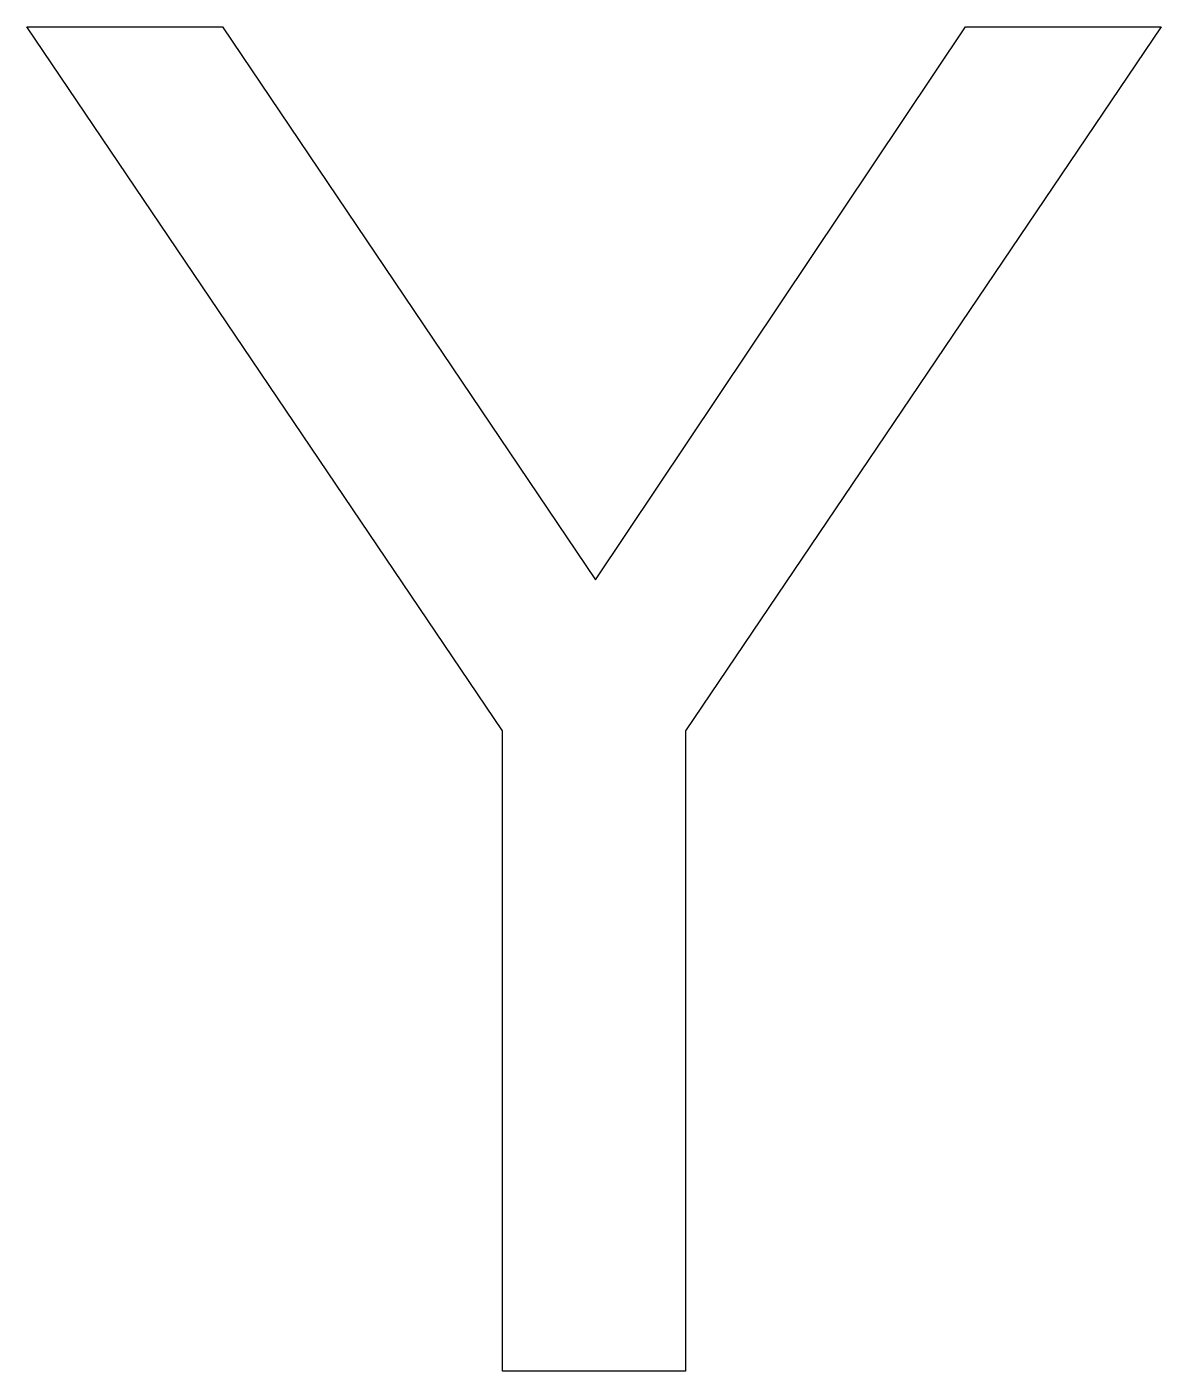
# Model space of a CAD drawing. Extents: x -3.29 to 3.65, y -3.67 to 4.56.
import ezdxf

# ---------------------------------------------------------------- set-up
doc = ezdxf.new("R2010")
doc.units = 0
doc.layers.get('0').update_dxf_attribs({"linetype": 'CONTINUOUS'})

msp = doc.modelspace()

# ---------------------------------------------------------------- linework, layer by layer
at = {"color": 7}
msp.add_lwpolyline([(-3.294064, 4.559351), (-2.097924, 4.559351), (0.184105, 1.174888), (2.449601, 4.559351), (3.645738, 4.559351), (0.735322, 0.248847), (0.735322, -3.670294), (-0.383647, -3.670294), (-0.383647, 0.248847), (-3.294064, 4.559351)], dxfattribs=at)

doc.saveas('drawing.dxf')
